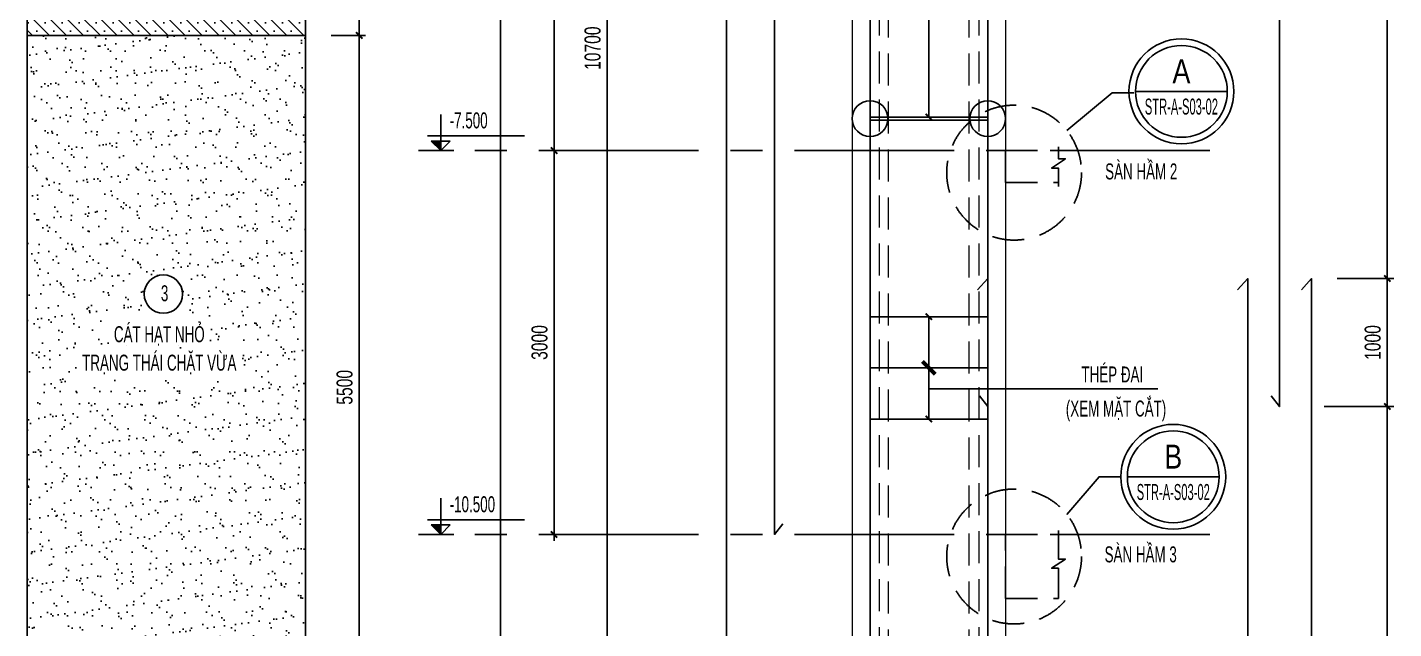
# Model space of a CAD drawing. Header units: millimetres. Extents: x -147841 to 368790, y -162721 to 84261.
# Drawn here: x 236567 to 247255, y -105896 to -101197 of the extents above; entities that cross this region are included whole.
import ezdxf
from ezdxf.enums import TextEntityAlignment as Align

# ---------------------------------------------------------------- set-up
doc = ezdxf.new("R2010")
doc.units = ezdxf.units.MM
doc.header["$LTSCALE"] = 1000
doc.header["$MEASUREMENT"] = 0
doc.header["$PDMODE"] = 1
doc.header["$PDSIZE"] = -10
for name, pattern in [('CENTER', [2, 1.25, -0.25, 0.25, -0.25]), ('DASHED', [0.75, 0.5, -0.25]), ('HIDDEN', [0.375, 0.25, -0.125])]:
    doc.linetypes.add(name, pattern=pattern)
doc.layers.get('0').update_dxf_attribs({"linetype": 'CONTINUOUS', "lineweight": 18})
doc.layers.get('DEFPOINTS').update_dxf_attribs({"color": 5, "linetype": 'CONTINUOUS', "lineweight": 18})
for name, color, linetype, lineweight in [('0-THAY', 7, 'CONTINUOUS', 18), ('ccu11-Dim', 8, 'CONTINUOUS', 18), ('DIM', 8, 'CONTINUOUS', 18)]:
    doc.layers.add(name, color=color, linetype=linetype, lineweight=lineweight)
for name, color, linetype in [('0-THEP-CHU', 4, 'CONTINUOUS'), ('ccu11-Chidan', 9, 'CONTINUOUS'), ('ccu11-Manh', 8, 'CONTINUOUS'), ('ccu11-Thay', 7, 'CONTINUOUS'), ('d-chudan', 9, 'CONTINUOUS'), ('HIDE', 3, 'HIDDEN'), ('KC-Chidan', 9, 'CONTINUOUS'), ('KC-Cotthep', 8, 'CONTINUOUS'), ('KC-Dim', 8, 'CONTINUOUS'), ('KC-Hatch', 251, 'CONTINUOUS'), ('KC-Text', 31, 'CONTINUOUS'), ('NETVE', 11, 'CENTER'), ('THEPDAI', 6, 'CONTINUOUS')]:
    doc.layers.add(name, color=color, linetype=linetype)
doc.styles.add('ARIAL', font='arial.ttf', dxfattribs={"width": 0.7})
doc.styles.add('ccu11-dim', font='vnsimli.shx', dxfattribs={"width": 0.65, "bigfont": 'bigfont.shx'})
doc.dimstyles.new('2.5-50', dxfattribs={"dimscale": 50, "dimtxt": 2.5, "dimasz": 1, "dimexe": 1, "dimexo": 2, "dimgap": 1, "dimtad": 1, "dimdec": 1, "dimdsep": 46, "dimtxsty": 'ARIAL', "dimblk": 'ARCHTICK', "dimcen": -1, "dimdle": 1, "dimclrd": 256, "dimclre": 256, "dimclrt": 3, "dimadec": 0, "dimazin": 2, "dimtfac": 0.1, "dimtdec": 1, "dimtmove": 0, "dimatfit": 1, "dimldrblk": 'ARCHTICK', "dimfxl": 1, "dimtvp": 0.833333, "dimtfill": 1, "dimtolj": 1, "dimtzin": 12, "dimarcsym": 0})
doc.dimstyles.new('ccu11-100x2', dxfattribs={"dimscale": 100, "dimtxt": 2.5, "dimasz": 1, "dimexe": 1, "dimexo": 2, "dimgap": 1, "dimtad": 1, "dimdec": 0, "dimlfac": 0.5, "dimdsep": 46, "dimtxsty": 'ccu11-dim', "dimblk": 'ARCHTICK', "dimcen": -1, "dimdle": 1, "dimclrd": 256, "dimclre": 256, "dimclrt": 31, "dimadec": 0, "dimazin": 2, "dimtfac": 0.1, "dimtdec": 0, "dimtmove": 0, "dimatfit": 1, "dimldrblk": 'ARCHTICK', "dimfxl": 1, "dimtvp": 0.833333, "dimtolj": 1, "dimtzin": 12, "dimarcsym": 0})

# ---------------------------------------------------------------- blocks, each defined once
blk = doc.blocks.new('att_thep_2')
blk.add_circle((-300, 0), 300)
at = {"color": 3, "style": 'ARIAL', "width": 0.6}
blk.add_attdef('DK', text='', height=250, dxfattribs=at).set_placement((467, 105), align=Align.CENTER)
at = {"color": 31, "style": 'ARIAL', "width": 0.6}
blk.add_attdef('SH', text='', height=250, dxfattribs=at).set_placement((-281, -111), align=Align.CENTER)
at = {"color": 2, "style": 'ARIAL', "width": 0.6}
blk.add_attdef('KC', text='', height=250, dxfattribs=at).set_placement((472, -355), align=Align.CENTER)
blk = doc.blocks.new('_ARCHTICK')
at = {"color": 0, "linetype": 'ByBlock', "const_width": 0.3}
blk.add_lwpolyline([(-0.5, -0.5), (0.5, 0.5)], dxfattribs=at)
blk = doc.blocks.new('*D410')
at = {"layer": 'DEFPOINTS', "color": 0, "ltscale": 3000, "transparency": 16777216}
for p in [(238844, -99860), (238844, -101260), (239163, -101260)]:
    blk.add_point(p, dxfattribs=at)
at = {"layer": 'KC-Dim', "lineweight": -2, "ltscale": 3000, "transparency": 16777216}
for p, q in [((239163, -99810), (239163, -101310)), ((238944, -99860), (239213, -99860)), ((238944, -101260), (239213, -101260))]:
    blk.add_line(p, q, dxfattribs=at)
at = {"layer": 'KC-Dim', "lineweight": -2, "ltscale": 3000, "transparency": 16777216, "xscale": 50, "yscale": 50, "zscale": 50}
for p, rotation in [((239163, -99860), 90), ((239163, -101260), 270)]:
    blk.add_blockref('_ARCHTICK', p, dxfattribs=dict(at, rotation=rotation))
at = {"layer": 'KC-Dim', "color": 3, "ltscale": 3000, "transparency": 16777216, "insert": (239049, -100560), "char_height": 125, "attachment_point": 5, "rotation": 90, "style": 'ARIAL', "bg_fill": 3, "box_fill_scale": 1.25, "bg_fill_color": 256, "bg_fill_true_color": 13158600, "bg_fill_transparency": 0}
blk.add_mtext('\\A1;1400', dxfattribs=at)
blk = doc.blocks.new('*D411')
at = {"layer": 'DEFPOINTS', "color": 0, "ltscale": 3000, "transparency": 16777216}
for p in [(238844, -101260), (238844, -106760), (239163, -106760)]:
    blk.add_point(p, dxfattribs=at)
at = {"layer": 'KC-Dim', "lineweight": -2, "ltscale": 3000, "transparency": 16777216}
for p, q in [((239163, -101210), (239163, -106810)), ((238944, -101260), (239213, -101260)), ((238944, -106760), (239213, -106760))]:
    blk.add_line(p, q, dxfattribs=at)
at = {"layer": 'KC-Dim', "lineweight": -2, "ltscale": 3000, "transparency": 16777216, "xscale": 50, "yscale": 50, "zscale": 50}
for p, rotation in [((239163, -101260), 90), ((239163, -106760), 270)]:
    blk.add_blockref('_ARCHTICK', p, dxfattribs=dict(at, rotation=rotation))
at = {"layer": 'KC-Dim', "color": 3, "ltscale": 3000, "transparency": 16777216, "insert": (239049, -104010), "char_height": 125, "attachment_point": 5, "rotation": 90, "style": 'ARIAL', "bg_fill": 3, "box_fill_scale": 1.25, "bg_fill_color": 256, "bg_fill_true_color": 13158600, "bg_fill_transparency": 0}
blk.add_mtext('\\A1;5500', dxfattribs=at)
blk = doc.blocks.new('*U22')
for p, q in [((165, 0), (165, 452)), ((0, 184), (1212, 184)), ((0, 0), (329, 0)), ((45, 120), (284, 120)), ((165, 0), (45, 120)), ((165, 0), (284, 120))]:
    blk.add_line(p, q)
at = {"color": 251}
blk.add_solid([(45, 120), (165, 120), (165, 0)], dxfattribs=at)
at = {"color": 31, "ltscale": 10, "style": 'ARIAL', "width": 0.6}
blk.add_attdef('CCD1', (276, 278), '', height=200, dxfattribs=at)
blk = doc.blocks.new('*D394')
at = {"layer": 'DEFPOINTS', "color": 0, "ltscale": 3000, "transparency": 16777216}
for p in [(246612, -104160), (246612, -111160), (247205, -111160)]:
    blk.add_point(p, dxfattribs=at)
at = {"layer": 'DIM', "lineweight": -2, "ltscale": 3000, "transparency": 16777216}
for p, q in [((246712, -104160), (247255, -104160)), ((247205, -104110), (247205, -111210)), ((246712, -111160), (247255, -111160))]:
    blk.add_line(p, q, dxfattribs=at)
at = {"layer": 'DIM', "lineweight": -2, "ltscale": 3000, "transparency": 16777216, "xscale": 50, "yscale": 50, "zscale": 50}
for p, rotation in [((247205, -104160), 90), ((247205, -111160), 270)]:
    blk.add_blockref('_ARCHTICK', p, dxfattribs=dict(at, rotation=rotation))
at = {"layer": 'DIM', "color": 3, "ltscale": 3000, "transparency": 16777216, "insert": (247091, -107660), "char_height": 125, "attachment_point": 5, "rotation": 90, "style": 'ARIAL', "bg_fill": 3, "box_fill_scale": 1.25, "bg_fill_color": 256, "bg_fill_true_color": 13158600, "bg_fill_transparency": 0}
blk.add_mtext('\\A1;7000', dxfattribs=at)
blk = doc.blocks.new('*D391')
at = {"layer": 'DEFPOINTS', "color": 0, "ltscale": 3000, "transparency": 16777216}
for p in [(241308, -99160), (240687, -102160), (241577, -102160)]:
    blk.add_point(p, dxfattribs=at)
at = {"layer": 'KC-Dim', "lineweight": -2, "ltscale": 3000, "transparency": 16777216}
for p, q in [((241208, -99160), (240637, -99160)), ((240687, -99110), (240687, -102210)), ((241477, -102160), (240637, -102160))]:
    blk.add_line(p, q, dxfattribs=at)
at = {"layer": 'KC-Dim', "lineweight": -2, "ltscale": 3000, "transparency": 16777216, "xscale": 50, "yscale": 50, "zscale": 50}
for p, rotation in [((240687, -99160), 90), ((240687, -102160), 270)]:
    blk.add_blockref('_ARCHTICK', p, dxfattribs=dict(at, rotation=rotation))
at = {"layer": 'KC-Dim', "color": 3, "ltscale": 3000, "transparency": 16777216, "insert": (240574, -100660), "char_height": 125, "attachment_point": 5, "rotation": 90, "style": 'ARIAL', "bg_fill": 3, "box_fill_scale": 1.25, "bg_fill_color": 256, "bg_fill_true_color": 13158600, "bg_fill_transparency": 0}
blk.add_mtext('\\A1;3000', dxfattribs=at)
blk = doc.blocks.new('*D392')
at = {"layer": 'DEFPOINTS', "color": 0, "ltscale": 3000, "transparency": 16777216}
for p in [(241577, -102160), (240687, -105160), (241359, -105160)]:
    blk.add_point(p, dxfattribs=at)
at = {"layer": 'KC-Dim', "lineweight": -2, "ltscale": 3000, "transparency": 16777216}
for p, q in [((241477, -102160), (240637, -102160)), ((240687, -102110), (240687, -105210)), ((241259, -105160), (240637, -105160))]:
    blk.add_line(p, q, dxfattribs=at)
at = {"layer": 'KC-Dim', "lineweight": -2, "ltscale": 3000, "transparency": 16777216, "xscale": 50, "yscale": 50, "zscale": 50}
for p, rotation in [((240687, -102160), 90), ((240687, -105160), 270)]:
    blk.add_blockref('_ARCHTICK', p, dxfattribs=dict(at, rotation=rotation))
at = {"layer": 'KC-Dim', "color": 3, "ltscale": 3000, "transparency": 16777216, "insert": (240574, -103660), "char_height": 125, "attachment_point": 5, "rotation": 90, "style": 'ARIAL', "bg_fill": 3, "box_fill_scale": 1.25, "bg_fill_color": 256, "bg_fill_true_color": 13158600, "bg_fill_transparency": 0}
blk.add_mtext('\\A1;3000', dxfattribs=at)
blk = doc.blocks.new('*D402')
at = {"layer": 'DEFPOINTS', "color": 0, "ltscale": 3000, "transparency": 16777216}
for p in [(246712, -103160), (246712, -104160), (247205, -104160)]:
    blk.add_point(p, dxfattribs=at)
at = {"layer": 'DIM', "lineweight": -2, "ltscale": 3000, "transparency": 16777216}
for p, q in [((247205, -103110), (247205, -104210)), ((246812, -103160), (247255, -103160)), ((246812, -104160), (247255, -104160))]:
    blk.add_line(p, q, dxfattribs=at)
at = {"layer": 'DIM', "lineweight": -2, "ltscale": 3000, "transparency": 16777216, "xscale": 50, "yscale": 50, "zscale": 50}
for p, rotation in [((247205, -103160), 90), ((247205, -104160), 270)]:
    blk.add_blockref('_ARCHTICK', p, dxfattribs=dict(at, rotation=rotation))
at = {"layer": 'DIM', "color": 3, "ltscale": 3000, "transparency": 16777216, "insert": (247091, -103660), "char_height": 125, "attachment_point": 5, "rotation": 90, "style": 'ARIAL', "bg_fill": 3, "box_fill_scale": 1.25, "bg_fill_color": 256, "bg_fill_true_color": 13158600, "bg_fill_transparency": 0}
blk.add_mtext('\\A1;1000', dxfattribs=at)
blk = doc.blocks.new('*D403')
at = {"layer": 'DEFPOINTS', "color": 0, "ltscale": 3000, "transparency": 16777216}
for p in [(240923, -95960), (240269, -120960), (240923, -120960)]:
    blk.add_point(p, dxfattribs=at)
at = {"layer": 'KC-Dim', "lineweight": -2, "ltscale": 3000, "transparency": 16777216}
for p, q in [((240823, -95960), (240219, -95960)), ((240269, -95910), (240269, -121010)), ((240823, -120960), (240219, -120960))]:
    blk.add_line(p, q, dxfattribs=at)
at = {"layer": 'KC-Dim', "lineweight": -2, "ltscale": 3000, "transparency": 16777216, "xscale": 50, "yscale": 50, "zscale": 50}
for p, rotation in [((240269, -95960), 90), ((240269, -120960), 270)]:
    blk.add_blockref('_ARCHTICK', p, dxfattribs=dict(at, rotation=rotation))
at = {"layer": 'KC-Dim', "color": 3, "ltscale": 3000, "transparency": 16777216, "insert": (240155, -108460), "char_height": 125, "attachment_point": 5, "rotation": 90, "style": 'ARIAL', "bg_fill": 3, "box_fill_scale": 1.25, "bg_fill_color": 256, "bg_fill_true_color": 13158600, "bg_fill_transparency": 0}
blk.add_mtext('\\A1;25000', dxfattribs=at)
blk = doc.blocks.new('*D407')
at = {"layer": 'DEFPOINTS', "color": 0, "linetype": 'ByBlock', "ltscale": 30, "transparency": 16777216}
for p in [(241103, -96010), (242037, -96010), (241408, -106710)]:
    blk.add_point(p, dxfattribs=at)
at = {"layer": 'KC-Dim', "linetype": 'ByBlock', "lineweight": -2, "ltscale": 30, "transparency": 16777216}
for p, q in [((241103, -106760), (241103, -95960)), ((241937, -96010), (241053, -96010)), ((241308, -106710), (241053, -106710))]:
    blk.add_line(p, q, dxfattribs=at)
at = {"layer": 'KC-Dim', "linetype": 'ByBlock', "lineweight": -2, "ltscale": 30, "transparency": 16777216, "xscale": 50, "yscale": 50, "zscale": 50}
for p, rotation in [((241103, -96010), 90), ((241103, -106710), 270)]:
    blk.add_blockref('_ARCHTICK', p, dxfattribs=dict(at, rotation=rotation))
at = {"layer": 'KC-Dim', "color": 3, "linetype": 'ByBlock', "ltscale": 30, "transparency": 16777216, "insert": (240989, -101360), "char_height": 125, "attachment_point": 5, "rotation": 90, "style": 'ARIAL', "bg_fill": 3, "box_fill_scale": 1.25, "bg_fill_color": 256, "bg_fill_true_color": 13158600, "bg_fill_transparency": 0}
blk.add_mtext('\\A1;10700', dxfattribs=at)
blk = doc.blocks.new('*D1103')
at = {"layer": 'DEFPOINTS', "color": 0, "ltscale": 3000, "transparency": 16777216}
for p in [(246712, -96010), (247205, -96010), (246712, -103160)]:
    blk.add_point(p, dxfattribs=at)
at = {"layer": 'DIM', "lineweight": -2, "ltscale": 3000, "transparency": 16777216}
for p, q in [((247205, -103210), (247205, -95960)), ((246812, -96010), (247255, -96010)), ((246812, -103160), (247255, -103160))]:
    blk.add_line(p, q, dxfattribs=at)
at = {"layer": 'DIM', "lineweight": -2, "ltscale": 3000, "transparency": 16777216, "xscale": 50, "yscale": 50, "zscale": 50}
for p, rotation in [((247205, -96010), 90), ((247205, -103160), 270)]:
    blk.add_blockref('_ARCHTICK', p, dxfattribs=dict(at, rotation=rotation))
at = {"layer": 'DIM', "color": 3, "ltscale": 3000, "transparency": 16777216, "insert": (247091, -99585), "char_height": 125, "attachment_point": 5, "rotation": 90, "style": 'ARIAL', "bg_fill": 3, "box_fill_scale": 1.25, "bg_fill_color": 256, "bg_fill_true_color": 13158600, "bg_fill_transparency": 0}
blk.add_mtext('\\A1;7150', dxfattribs=at)
blk = doc.blocks.new('att_ten chi tiet')
at = {"color": 7}
blk.add_lwpolyline([(574, 656), (-574, 656)], dxfattribs=at)
blk.add_circle((0, 656), 656, dxfattribs=at)
at = {"color": 3}
blk.add_circle((0, 656), 574, dxfattribs=at)
at = {"color": 7, "style": 'ARIAL', "width": 0.8}
blk.add_attdef('TCT', text='', height=300, dxfattribs=at).set_placement((0, 669), align=Align.BOTTOM_CENTER)
at = {"color": 31, "style": 'ARIAL', "width": 0.6}
blk.add_attdef('BVTC', text='', height=200, dxfattribs=at).set_placement((0, 566), align=Align.TOP_CENTER)

msp = doc.modelspace()

# ---------------------------------------------------------------- hatches: boundary and pattern name
at = {"layer": 'KC-Hatch', "ltscale": 3000}
h = msp.add_hatch(dxfattribs=at)
h.set_pattern_fill('MUT', color=256, scale=1000, angle=90)
h.set_pattern_definition([(135, (117979.48, 0), (-66.29126, -66.29126), []), (135, (117979.48, 66.29), (-66.29126, -66.29126), [0, -93.75])])
h.paths.add_polyline_path([(238744.1, -99860.19), (236567.16, -99860.19), (236567.16, -101260.19), (238744.1, -101260.19)])
edge = h.paths.add_edge_path(flags=16)
edge.add_arc((237631.48, -100269.04), 150, 0, 360)
h.paths.add_polyline_path([(237568.69, -100357.52), (237713.29, -100357.52), (237713.29, -100168.23), (237568.69, -100168.23)], flags=0)
h.paths.add_polyline_path([(237185.29, -100990.04), (238105.35, -100990.04), (238105.35, -100713.65), (237185.29, -100713.65)], flags=16)
h.paths.add_polyline_path([(237359.66, -100693.19), (237863.19, -100693.19), (237863.19, -100455.17), (237359.66, -100455.17)], flags=16)
h = msp.add_hatch(dxfattribs=at)
h.set_pattern_fill('CATTHO01', color=256, scale=100)
h.set_pattern_definition([(37.5, (117979.48, 0), (-6.29934, 192.68238), [0, -152, 0, -170, 0, -162.5]), (7.5, (117979.48, 0), (176.97767, 282.2146), [0, -82, 0, -137, 0, -52.5]), (327.5, (117856.48, 0), (311.41419, 0.5659), [0, -50, 0, -180, 0, -235]), (317.5, (117856.48, 0), (300.61266, 87.76756), [0, -25, 0, -118, 0, -135])])
h.paths.add_polyline_path([(238744.1, -101260.19), (236567.16, -101260.19), (236567.16, -106760.19), (238744.1, -106760.19)])
edge = h.paths.add_edge_path(flags=16)
edge.add_arc((237631.48, -103281.87), 150, 0, 360)
h.paths.add_polyline_path([(237579.92, -103371.76), (237702.06, -103371.76), (237702.06, -103180.16), (237579.92, -103180.16)], flags=0)
h.paths.add_polyline_path([(236949.75, -103953.67), (238249.2, -103953.67), (238249.2, -103677.28), (236949.75, -103677.28)], flags=16)
h.paths.add_polyline_path([(237200.74, -103731.24), (237985.27, -103731.24), (237985.27, -103454.85), (237200.74, -103454.85)], flags=16)

# ---------------------------------------------------------------- linework, layer by layer
at = {"layer": '0-THAY'}
for p, q in [((243018.97, -95960.19), (243018.97, -120960.19)), ((244218.97, -97760.19), (244218.97, -120960.19))]:
    msp.add_line(p, q, dxfattribs=at)
at = {"layer": '0-THEP-CHU', "linetype": 'Continuous'}
for points in [[(242089.33, -96080.19), (242037.33, -96010.19), (242037.33, -107710.19), (242102.29, -107627.03)], [(243210.97, -96080.19), (243158.97, -96010.19), (243158.97, -107710.19), (243223.93, -107627.03)], [(244026.97, -96080.19), (244078.97, -96010.19), (244078.97, -104160.19), (244014, -104077.03)], [(246309.88, -96080.19), (246361.88, -96010.19), (246361.88, -104160.19), (246296.92, -104077.03)], [(242464, -99230.19), (242412, -99160.19), (242412, -105160.19), (242476.97, -105077.03)], [(244026.97, -114834.31), (244078.97, -114904.31), (244078.97, -103160.19), (244000.04, -103248.44)], [(246061.13, -111090.19), (246113.13, -111160.19), (246113.13, -103160.19), (246034.21, -103248.44)], [(246559.86, -114790.19), (246611.86, -114860.19), (246611.86, -103160.19), (246532.93, -103248.44)]]:
    msp.add_lwpolyline(points, dxfattribs=at)
at = {"layer": 'ccu11-Chidan'}
for points in [[(245223.33, -101709.64), (245053.55, -101709.64), (244698.04, -102003.52)], [(245120.76, -104709.64), (244950.98, -104709.64), (244698.04, -105003.52)]]:
    msp.add_lwpolyline(points, dxfattribs=at)
at = {"layer": 'ccu11-Dim', "linetype": 'DASHED', "ltscale": 0.5}
for points in [[(243303.97, -118151.57), (243303.97, -95760.19), (243228.97, -95760.19), (243228.97, -118151.57)], [(243933.97, -118151.57), (243933.97, -95760.19), (244008.97, -95760.19), (244008.97, -118151.57)]]:
    msp.add_lwpolyline(points, dxfattribs=at)
at = {"layer": 'ccu11-Manh', "ltscale": 3000, "flags": 128}
for points in [[(244632.45, -102440.19), (244632.45, -102296.19), (244578.45, -102296.19), (244686.45, -102224.19), (244632.45, -102224.19), (244632.45, -102130.19)], [(244632.45, -105660.19), (244632.45, -105424.01), (244578.45, -105424.01), (244686.45, -105352.01), (244632.45, -105352.01), (244632.45, -105130.19)]]:
    msp.add_lwpolyline(points, dxfattribs=at)
at = {"layer": 'ccu11-Manh'}
for centre in [(243158.97, -101910.57), (244078.97, -101910.57)]:
    msp.add_circle(centre, 140, dxfattribs=at)
at = {"layer": 'ccu11-Thay'}
msp.add_line((236567.16, -101260.19), (238744.1, -101260.19), dxfattribs=at)
msp.add_line((236567.16, -101260.19), (238744.1, -101260.19), dxfattribs=at)
at = {"layer": 'ccu11-Thay', "linetype": 'Continuous'}
msp.add_lwpolyline([(236567.16, -129705.04), (236567.16, -95960.19), (238744.1, -95960.19), (238744.1, -129705.04)], dxfattribs=at)
at = {"layer": 'd-chudan', "linetype": 'HIDDEN'}
for centre in [(244285.89, -102332.34), (244285.89, -105332.34)]:
    msp.add_circle(centre, 527.25, dxfattribs=at)
at = {"layer": 'HIDE'}
for p, q in [((244218.97, -102160.19), (244632.45, -102160.19)), ((244218.97, -102410.19), (244218.97, -102160.19)), ((244218.97, -102410.19), (244632.45, -102410.19)), ((244218.97, -105160.19), (244632.45, -105160.19)), ((244218.97, -105660.19), (244218.97, -105160.19)), ((244218.97, -105160.19), (244632.45, -105160.19)), ((244218.97, -105160.19), (244632.45, -105160.19)), ((244218.97, -105660.19), (244632.45, -105660.19))]:
    msp.add_line(p, q, dxfattribs=at)
at = {"layer": 'NETVE'}
for p, q in [((245817.85, -102160.19), (239626.81, -102160.19)), ((245817.85, -105160.19), (239626.81, -105160.19))]:
    msp.add_line(p, q, dxfattribs=at)
at = {"layer": 'THEPDAI'}
for p, q in [((243158.97, -103458.05), (244078.97, -103458.05)), ((243158.97, -103858.05), (244078.97, -103858.05)), ((243158.97, -104258.05), (244078.97, -104258.05))]:
    msp.add_line(p, q, dxfattribs=at)
at = {"layer": 'THEPDAI', "color": 3}
msp.add_lwpolyline([(243158.97, -101898.27), (244078.97, -101898.27), (244078.97, -101922.87), (243158.97, -101922.87)], close=True, dxfattribs=at)

# ---------------------------------------------------------------- block references
at = {"layer": 'KC-Chidan'}
ref = msp.add_blockref('att_ten chi tiet', (245594.34, -102107.37), dxfattribs=dict(at, xscale=0.625, yscale=0.625, zscale=0.625))
ref.add_attrib('BVTC', 'STR-A-S03-02', dxfattribs={"layer": '0', "color": 31, "height": 125, "style": 'ARIAL', "width": 0.5}).set_placement((245594.34, -101753.56), align=Align.TOP_CENTER)
ref.add_attrib('TCT', 'A', dxfattribs={"layer": '0', "color": 7, "height": 187.5, "style": 'ARIAL', "width": 0.8}).set_placement((245594.34, -101689.49), align=Align.BOTTOM_CENTER)
at = {"layer": 'KC-Chidan', "xscale": 0.625, "yscale": 0.625, "zscale": 0.625}
for p, values in [((239698.21, -102160.19), {'CCD1': '-7.500'}), ((239698.21, -105160.19), {'CCD1': '-10.500'})]:
    msp.add_blockref('*U22', p, dxfattribs=at).add_auto_attribs(values)
at = {"layer": 'KC-Chidan'}
ref = msp.add_blockref('att_ten chi tiet', (245530.58, -105119.46), dxfattribs=dict(at, xscale=0.625, yscale=0.625, zscale=0.625))
ref.add_attrib('BVTC', 'STR-A-S03-02', dxfattribs={"layer": '0', "color": 31, "height": 125, "style": 'ARIAL', "width": 0.5}).set_placement((245530.58, -104765.66), align=Align.TOP_CENTER)
ref.add_attrib('TCT', 'B', dxfattribs={"layer": '0', "color": 7, "height": 187.5, "style": 'ARIAL', "width": 0.8}).set_placement((245530.58, -104701.58), align=Align.BOTTOM_CENTER)
at = {"layer": 'KC-Cotthep'}
ref = msp.add_blockref('att_thep_2', (237781.48, -103281.87), dxfattribs=dict(at, xscale=0.5, yscale=0.5, zscale=0.5))
ref.add_attrib('SH', '3', dxfattribs={"layer": '0', "color": 31, "height": 125, "style": 'ARIAL', "width": 0.6}).set_placement((237640.99, -103337.61), align=Align.CENTER)

# ---------------------------------------------------------------- texts
at = {"layer": 'KC-Text', "color": 1, "style": 'ARIAL', "width": 0.6}
for s, p in [('SÀN HẦM 2', (244997.78, -102385.48, -269219.91)), ('THÉP ĐAI', (244812.14, -103972.4, -269219.91)), ('(XEM MẶT CẮT)', (244690.07, -104238.53, -269219.91)), ('SÀN HẦM 3', (244993.51, -105378.09, -269219.91))]:
    msp.add_text(s, height=125, dxfattribs=at).set_placement(p)
for s, p in [('CÁT HẠT NHỎ', (237599.47, -103657.46)), ('TRẠNG THÁI CHẶT VỪA', (237599.47, -103879.9))]:
    msp.add_text(s, height=125, dxfattribs=at).set_placement(p, align=Align.CENTER)

# ---------------------------------------------------------------- dimensions: what is measured, and where the dimension line sits
at = {"layer": 'KC-Dim', "ltscale": 3000}
dim = msp.add_linear_dim(base=(239162.53, -101260.19), p1=(238844.1, -99860.19), p2=(238844.1, -101260.19), angle=90, dimstyle='2.5-50', dxfattribs=at)
dim.commit()
dim.dimension.update_dxf_attribs({"geometry": '*D410', "text_midpoint": (239048.71, -100560.19)})

# ---------------------------------------------------------------- leaders
at = {"layer": 'ccu11-Manh', "ltscale": 3000}
for points, override in [([(243618.97, -101898.27), (243618.97, -100438.86), (245574.93, -100438.86)], {"dimasz": 0.5, "dimtad": 0}), ([(243618.97, -103458.05), (243618.97, -104021.53), (245409.54, -104022.93)], {"dimasz": 0.5, "dimtad": 0}), ([(243618.97, -103858.05), (243618.97, -104021.53), (245409.54, -104022.93)], {"dimgap": 1, "dimtad": 0}), ([(243618.97, -104258.05), (243618.97, -104021.53), (245409.54, -104022.93)], {"dimasz": 0.5, "dimtad": 0})]:
    msp.add_leader(points, dimstyle='ccu11-100x2', override=override, dxfattribs=at)

# ---------------------------------------------------------------- next in the draw order: dimensions: what is measured, and where the dimension line sits
at = {"layer": 'DIM', "ltscale": 3000}
dim = msp.add_linear_dim(base=(247204.66, -111160.19), p1=(246611.86, -104160.19), p2=(246611.86, -111160.19), angle=90, dimstyle='2.5-50', override={"dimtmove": 1, "dimfxl": 100, "dimfxlon": 1}, dxfattribs=at)
dim.commit()
dim.dimension.update_dxf_attribs({"geometry": '*D394', "text_midpoint": (247090.84, -107660.19)})
at = {"layer": 'KC-Dim', "ltscale": 3000}
dim = msp.add_linear_dim(base=(240687.5, -102160.19), p1=(241307.89, -99160.19), p2=(241577.3, -102160.19), angle=90, dimstyle='2.5-50', override={"dimtmove": 1}, dxfattribs=at)
dim.commit()
dim.dimension.update_dxf_attribs({"geometry": '*D391', "text_midpoint": (240573.63, -100660.19)})
dim = msp.add_linear_dim(base=(239162.53, -106760.19), p1=(238844.1, -101260.19), p2=(238844.1, -106760.19), angle=90, dimstyle='2.5-50', dxfattribs=at)
dim.commit()
dim.dimension.update_dxf_attribs({"geometry": '*D411', "text_midpoint": (239048.71, -104010.19)})

# ---------------------------------------------------------------- next in the draw order: dimensions: what is measured, and where the dimension line sits
at = {"layer": 'DIM', "ltscale": 3000}
dim = msp.add_linear_dim(base=(247204.66, -104160.19), p1=(246711.86, -103160.19), p2=(246711.86, -104160.19), angle=90, dimstyle='2.5-50', override={"dimtmove": 1, "dimfxl": 100, "dimfxlon": 1}, dxfattribs=at)
dim.commit()
dim.dimension.update_dxf_attribs({"geometry": '*D402', "text_midpoint": (247090.84, -103660.19)})
at = {"layer": 'KC-Dim', "ltscale": 3000}
dim = msp.add_linear_dim(base=(240687.5, -105160.19), p1=(241577.3, -102160.19), p2=(241358.64, -105160.19), angle=90, dimstyle='2.5-50', override={"dimtmove": 1}, dxfattribs=at)
dim.commit()
dim.dimension.update_dxf_attribs({"geometry": '*D392', "text_midpoint": (240573.63, -103660.19)})

# ---------------------------------------------------------------- next in the draw order: dimensions: what is measured, and where the dimension line sits
at = {"layer": 'DIM', "ltscale": 3000}
dim = msp.add_linear_dim(base=(247204.66, -96010.19), p1=(246711.86, -103160.19), p2=(246711.86, -96010.19), angle=90, dimstyle='2.5-50', override={"dimtmove": 1, "dimfxl": 100, "dimfxlon": 1}, dxfattribs=at)
dim.commit()
dim.dimension.update_dxf_attribs({"geometry": '*D1103', "text_midpoint": (247090.84, -99585.19)})
at = {"layer": 'KC-Dim', "ltscale": 3000}
dim = msp.add_linear_dim(base=(240269.13, -120960.19), p1=(240922.69, -95960.19), p2=(240922.69, -120960.19), angle=90, dimstyle='2.5-50', override={"dimtmove": 1}, dxfattribs=at)
dim.commit()
dim.dimension.update_dxf_attribs({"geometry": '*D403', "text_midpoint": (240155.31, -108460.19)})

# ---------------------------------------------------------------- next in the draw order: dimensions: what is measured, and where the dimension line sits
at = {"layer": 'KC-Dim', "linetype": 'ByBlock', "ltscale": 30}
dim = msp.add_linear_dim(base=(241102.96, -96010.19), p1=(241407.89, -106710.19), p2=(242037.33, -96010.19), angle=90, dimstyle='2.5-50', dxfattribs=at)
dim.commit()
dim.dimension.update_dxf_attribs({"geometry": '*D407', "text_midpoint": (240989.14, -101360.19)})

doc.saveas('drawing.dxf')
